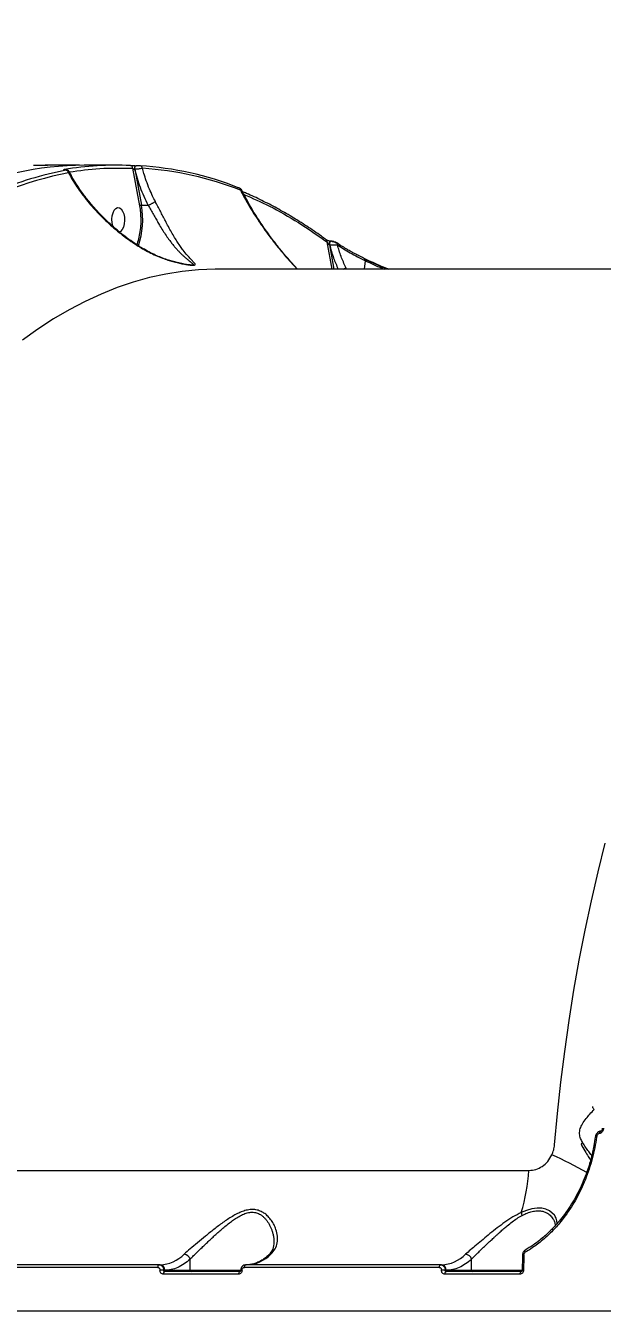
# Model space of a CAD drawing. Header units: millimetres. Extents: x -8045 to 6871, y -5915 to 5473.
# Drawn here: x -3658.4 to -3447.7, y -1385.2 to -915.2 of the extents above; entities that cross this region are included whole.
import ezdxf

# ---------------------------------------------------------------- set-up
doc = ezdxf.new("R2010")
doc.units = ezdxf.units.MM
for name, color, linetype in [('DIKOM_ОБЪЕКТ', 7, 'Continuous'), ('DIKOM_РАЗМЕР_ЗОНА', 7, 'Continuous'), ('DIKOM_РАЗМЕР_ОБЪЕКТА', 7, 'Continuous')]:
    doc.layers.add(name, color=color, linetype=linetype)
doc.styles.add('style1', font='arial.ttf', dxfattribs={"width": 0.8})
doc.dimstyles.new('1-50', dxfattribs={"dimtxt": 300, "dimasz": 200, "dimexe": 100, "dimexo": 0, "dimgap": 100, "dimtad": 1, "dimtxsty": 'style1', "dimcen": 200, "dimclrd": 7, "dimclre": 7, "dimclrt": 7, "dimadec": 1, "dimazin": 2, "dimtfac": 1, "dimtmove": 0, "dimatfit": 2, "dimfxl": 0, "dimlwd": 25, "dimlwe": 18, "dimarcsym": 0})

# ---------------------------------------------------------------- blocks, each defined once
blk = doc.blocks.new('*D9')
at = {"layer": 'Defpoints', "color": 0, "linetype": 'Continuous', "transparency": 16777216}
for p in [(5663.54, -234.65), (-5019.6, -1388.73), (5663.54, -4701.47)]:
    blk.add_point(p, dxfattribs=at)
at = {"layer": 'DIKOM_РАЗМЕР_ОБЪЕКТА', "color": 7, "linetype": 'Continuous', "lineweight": 18, "transparency": 16777216}
for p, q in [((5663.54, -234.65), (5663.54, -4801.47)), ((-5019.6, -1388.73), (-5019.6, -4801.47))]:
    blk.add_line(p, q, dxfattribs=at)
at = {"layer": 'DIKOM_РАЗМЕР_ОБЪЕКТА', "color": 7, "linetype": 'Continuous', "lineweight": 25, "transparency": 16777216}
blk.add_line((-4819.6, -4701.47), (5463.54, -4701.47), dxfattribs=at)
at = {"layer": 'DIKOM_РАЗМЕР_ОБЪЕКТА', "color": 7, "linetype": 'Continuous', "transparency": 16777216}
for points in [[(-4819.6, -4668.14), (-4819.6, -4734.8), (-5019.6, -4701.47)], [(5463.54, -4668.14), (5463.54, -4734.8), (5663.54, -4701.47)]]:
    blk.add_solid(points, dxfattribs=at)
at = {"layer": 'DIKOM_РАЗМЕР_ОБЪЕКТА', "color": 7, "linetype": 'Continuous', "lineweight": 15, "transparency": 16777216, "insert": (-74.37, -4448.3), "char_height": 300, "attachment_point": 5, "style": 'style1'}
blk.add_mtext('10700', dxfattribs=at)
blk = doc.blocks.new('*D10')
at = {"layer": 'Defpoints', "color": 0, "linetype": 'Continuous', "transparency": 16777216}
for p in [(-1653.81, 3474.95), (-5616.46, -3083.4), (491.01, -3083.4)]:
    blk.add_point(p, dxfattribs=at)
at = {"layer": 'DIKOM_РАЗМЕР_ОБЪЕКТА', "color": 7, "linetype": 'Continuous', "lineweight": 18, "transparency": 16777216}
for p, q in [((-1653.81, 3474.95), (-5716.46, 3474.95)), ((491.01, -3083.4), (-5716.46, -3083.4))]:
    blk.add_line(p, q, dxfattribs=at)
at = {"layer": 'DIKOM_РАЗМЕР_ОБЪЕКТА', "color": 7, "linetype": 'Continuous', "lineweight": 25, "transparency": 16777216}
blk.add_line((-5616.46, 3274.95), (-5616.46, -2883.4), dxfattribs=at)
at = {"layer": 'DIKOM_РАЗМЕР_ОБЪЕКТА', "color": 7, "linetype": 'Continuous', "transparency": 16777216}
for points in [[(-5649.79, 3274.95), (-5583.12, 3274.95), (-5616.46, 3474.95)], [(-5649.79, -2883.4), (-5583.12, -2883.4), (-5616.46, -3083.4)]]:
    blk.add_solid(points, dxfattribs=at)
at = {"layer": 'DIKOM_РАЗМЕР_ОБЪЕКТА', "color": 7, "linetype": 'Continuous', "lineweight": 15, "transparency": 16777216, "insert": (-5869.63, -1326.86), "char_height": 300, "attachment_point": 5, "rotation": 90, "style": 'style1'}
blk.add_mtext('6550', dxfattribs=at)
blk = doc.blocks.new('*D11')
at = {"layer": 'Defpoints', "color": 0, "transparency": 16777216}
for p in [(6870.85, -184.65), (-7019.6, -1388.73), (-7019.6, -5814.65)]:
    blk.add_point(p, dxfattribs=at)
at = {"layer": 'DIKOM_РАЗМЕР_ЗОНА', "color": 7, "lineweight": 18, "transparency": 16777216}
for p, q in [((6870.85, -184.65), (6870.85, -5914.65)), ((-7019.6, -1388.73), (-7019.6, -5914.65))]:
    blk.add_line(p, q, dxfattribs=at)
at = {"layer": 'DIKOM_РАЗМЕР_ЗОНА', "color": 7, "lineweight": 25, "transparency": 16777216}
blk.add_line((6670.85, -5814.65), (-6819.6, -5814.65), dxfattribs=at)
at = {"layer": 'DIKOM_РАЗМЕР_ЗОНА', "color": 7, "transparency": 16777216}
for points in [[(-6819.6, -5781.31), (-6819.6, -5847.98), (-7019.6, -5814.65)], [(6670.85, -5781.31), (6670.85, -5847.98), (6870.85, -5814.65)]]:
    blk.add_solid(points, dxfattribs=at)
at = {"layer": 'DIKOM_РАЗМЕР_ЗОНА', "color": 7, "transparency": 16777216, "insert": (-74.37, -5561.37), "char_height": 300, "attachment_point": 5, "style": 'style1'}
blk.add_mtext('13900', dxfattribs=at)
blk = doc.blocks.new('*D12')
at = {"layer": 'Defpoints', "color": 0, "transparency": 16777216}
for p in [(-2189.61, 5472.65), (-7595.21, -5084.97), (-495.58, -5084.97)]:
    blk.add_point(p, dxfattribs=at)
at = {"layer": 'DIKOM_РАЗМЕР_ЗОНА', "color": 7, "lineweight": 18, "transparency": 16777216}
for p, q in [((-2189.61, 5472.65), (-7695.21, 5472.65)), ((-495.58, -5084.97), (-7695.21, -5084.97))]:
    blk.add_line(p, q, dxfattribs=at)
at = {"layer": 'DIKOM_РАЗМЕР_ЗОНА', "color": 7, "lineweight": 25, "transparency": 16777216}
blk.add_line((-7595.21, 5272.65), (-7595.21, -4884.97), dxfattribs=at)
at = {"layer": 'DIKOM_РАЗМЕР_ЗОНА', "color": 7, "transparency": 16777216}
for points in [[(-7628.55, 5272.65), (-7561.88, 5272.65), (-7595.21, 5472.65)], [(-7628.55, -4884.97), (-7561.88, -4884.97), (-7595.21, -5084.97)]]:
    blk.add_solid(points, dxfattribs=at)
at = {"layer": 'DIKOM_РАЗМЕР_ЗОНА', "color": 7, "transparency": 16777216, "insert": (-7848.38, -1452.59), "char_height": 300, "attachment_point": 5, "rotation": 90, "style": 'style1'}
blk.add_mtext('10550', dxfattribs=at)

msp = doc.modelspace()

# ---------------------------------------------------------------- linework, layer by layer
at = {"layer": 'DIKOM_ОБЪЕКТ', "color": 7, "linetype": 'Continuous', "lineweight": 15}
for p, q in [((-3650.391, -966.306), (-3655.47, -966.275)), ((-3650.351, -966.157), (-3651.273, -966.19)), ((-3638.717, -966.157), (-3650.358, -966.157)), ((-3643.942, -967.92), (-3643.895, -967.916)), ((-3643.853, -967.92), (-3643.942, -967.92)), ((-3643.806, -967.916), (-3643.895, -967.916)), ((-3625.431, -966.157), (-3637.003, -966.157)), ((-3619.284, -967.283), (-3616.778, -980.97)), ((-3618.513, -967.661), (-3618.485, -967.661)), ((-3618.513, -967.661), (-3616.106, -980.805)), ((-3618, -966.326), (-3618.028, -966.326)), ((-3618.028, -966.326), (-3618.013, -966.326)), ((-3618, -966.326), (-3617.985, -966.326)), ((-3616.106, -980.805), (-3613.573, -980.805)), ((-3613.573, -980.805), (-3613.567, -980.803)), ((-3548.28, -994.216), (-3546.485, -1004.157)), ((-3547.393, -995.245), (-3547.312, -995.245)), ((-3547.393, -995.245), (-3545.784, -1004.157)), ((-3546.94, -993.916), (-3546.907, -993.914)), ((-3546.826, -993.914), (-3546.907, -993.914)), ((-3615.59, -996.612), (-3615.598, -996.62)), ((-3534.572, -1004.157), (-3534.201, -1001.072)), ((-3597.748, -1002.65), (-3597.894, -1002.651)), ((-3326.025, -1004.157), (-3588.187, -1004.157)), ((-3541.126, -1004.157), (-3541.384, -1003.587)), ((-3448.693, -1320.138), (-3448.618, -1320.138)), ((-3448.109, -1319.295), (-3448.184, -1319.295)), ((-3774.45, -1333.655), (-3474.441, -1333.655)), ((-3598.296, -1370.157), (-3598.296, -1366.107)), ((-3495.436, -1370.157), (-3495.436, -1366.107)), ((-3610.133, -1369.117), (-3681.278, -1369.117)), ((-3609.619, -1368.157), (-3680.764, -1368.157)), ((-3609.279, -1368.157), (-3609.619, -1368.157)), ((-3580.61, -1371.623), (-3608.039, -1371.623)), ((-3607.925, -1370.157), (-3607.565, -1370.157)), ((-3607.565, -1370.157), (-3598.296, -1370.157)), ((-3580.095, -1370.657), (-3607.524, -1370.657)), ((-3598.296, -1370.157), (-3579.725, -1370.157)), ((-3507.273, -1369.117), (-3578.418, -1369.117)), ((-3506.759, -1368.157), (-3577.904, -1368.157)), ((-3506.419, -1368.157), (-3506.759, -1368.157)), ((-3477.75, -1371.623), (-3505.179, -1371.623)), ((-3505.065, -1370.157), (-3504.705, -1370.157)), ((-3504.705, -1370.157), (-3495.436, -1370.157)), ((-3477.235, -1370.657), (-3504.664, -1370.657)), ((-3495.436, -1370.157), (-3476.729, -1370.157)), ((-3438.449, -1385.155), (-3853.318, -1385.155))]:
    msp.add_line(p, q, dxfattribs=at)
at = {"layer": 'DIKOM_ОБЪЕКТ', "color": 7, "linetype": 'Continuous', "lineweight": 15, "flags": 128}
for points in [[(-3643.853, -967.92), (-3643.792, -967.916), (-3643.774, -967.918)], [(-3618.513, -967.661), (-3618.54, -967.425), (-3618.538, -967.183), (-3618.505, -966.949), (-3618.445, -966.738), (-3618.359, -966.56), (-3618.255, -966.428), (-3618.137, -966.349), (-3618.028, -966.326)], [(-3618.485, -967.661), (-3618.512, -967.425), (-3618.509, -967.183), (-3618.477, -966.949), (-3618.416, -966.738), (-3618.331, -966.56), (-3618.227, -966.428), (-3618.109, -966.349), (-3618, -966.326)], [(-3626.526, -988.582), (-3626.581, -988.407), (-3626.826, -987.218), (-3626.889, -985.943), (-3626.764, -984.685), (-3626.461, -983.547), (-3626.006, -982.62), (-3625.435, -981.98), (-3624.794, -981.678), (-3624.135, -981.739), (-3623.511, -982.158), (-3622.974, -982.9), (-3622.566, -983.907), (-3622.566, -983.907)], [(-3622.566, -983.907), (-3622.321, -985.096), (-3622.259, -986.371), (-3622.383, -987.629), (-3622.686, -988.768), (-3623.141, -989.695), (-3623.712, -990.335), (-3624.156, -990.584)], [(-3547.393, -995.245), (-3547.421, -994.967), (-3547.408, -994.685), (-3547.355, -994.421), (-3547.265, -994.197), (-3547.147, -994.03), (-3547.01, -993.935), (-3546.94, -993.916)], [(-3546.826, -993.914), (-3546.929, -993.935), (-3547.067, -994.03), (-3547.185, -994.197), (-3547.274, -994.421), (-3547.327, -994.685), (-3547.34, -994.967), (-3547.312, -995.245)], [(-3588.187, -1004.157), (-3589.181, -1004.162), (-3595.181, -1004.399), (-3601.174, -1004.991), (-3607.155, -1005.937), (-3613.119, -1007.237), (-3619.059, -1008.89), (-3624.971, -1010.893), (-3630.848, -1013.246), (-3636.686, -1015.945), (-3642.478, -1018.99), (-3648.22, -1022.375), (-3653.907, -1026.099), (-3659.532, -1030.158)], [(-3465.098, -1324.31), (-3464.036, -1312.842), (-3462.795, -1301.442), (-3461.375, -1290.122), (-3459.778, -1278.89), (-3458.005, -1267.759), (-3456.058, -1256.737), (-3453.939, -1245.836), (-3451.65, -1235.066), (-3449.193, -1224.436), (-3446.57, -1213.957)], [(-3448.693, -1320.138), (-3448.649, -1319.866), (-3448.568, -1319.629), (-3448.456, -1319.446), (-3448.322, -1319.332), (-3448.18, -1319.295)], [(-3448.104, -1319.295), (-3448.248, -1319.332), (-3448.382, -1319.446), (-3448.494, -1319.629), (-3448.574, -1319.866), (-3448.618, -1320.138)], [(-3464.115, -1353.016), (-3464.218, -1352.037), (-3464.506, -1351.145), (-3464.819, -1350.526), (-3465.053, -1350.162), (-3465.118, -1350.072), (-3465.135, -1350.049), (-3465.14, -1350.042), (-3465.141, -1350.041), (-3465.142, -1350.04), (-3465.142, -1350.04), (-3465.142, -1350.04), (-3465.142, -1350.04), (-3465.142, -1350.04), (-3465.142, -1350.04), (-3465.142, -1350.04), (-3466.965, -1348.424), (-3468.245, -1347.841), (-3469.76, -1347.494), (-3471.484, -1347.44), (-3473.353, -1347.706), (-3475.309, -1348.269), (-3477.284, -1349.064)], [(-3461.179, -1350.26), (-3461.29, -1350.143), (-3461.379, -1350.034), (-3461.442, -1349.936), (-3461.478, -1349.852), (-3461.484, -1349.786), (-3461.466, -1349.746)], [(-3475.811, -1363.599), (-3475.871, -1363.431), (-3475.91, -1363.271), (-3475.926, -1363.126), (-3475.92, -1362.999), (-3475.891, -1362.896), (-3475.841, -1362.82), (-3475.814, -1362.797)], [(-3476.305, -1364.493), (-3476.324, -1365.196), (-3476.342, -1365.899), (-3476.359, -1366.602), (-3476.375, -1367.305), (-3476.391, -1368.009), (-3476.407, -1368.712), (-3476.421, -1369.416), (-3476.436, -1370.119)], [(-3609.619, -1368.157), (-3609.717, -1368.176), (-3609.811, -1368.23), (-3609.898, -1368.317), (-3609.975, -1368.436), (-3610.04, -1368.581), (-3610.088, -1368.747), (-3610.12, -1368.928), (-3610.133, -1369.117)], [(-3608.039, -1371.623), (-3608.026, -1371.433), (-3607.995, -1371.251), (-3607.946, -1371.084), (-3607.882, -1370.938), (-3607.805, -1370.819), (-3607.717, -1370.73), (-3607.622, -1370.676), (-3607.524, -1370.657)], [(-3578.418, -1369.117), (-3578.405, -1368.928), (-3578.373, -1368.747), (-3578.324, -1368.581), (-3578.26, -1368.436), (-3578.183, -1368.317), (-3578.096, -1368.23), (-3578.002, -1368.176), (-3577.904, -1368.157)], [(-3506.759, -1368.157), (-3506.857, -1368.176), (-3506.951, -1368.23), (-3507.038, -1368.317), (-3507.115, -1368.436), (-3507.18, -1368.581), (-3507.228, -1368.747), (-3507.26, -1368.928), (-3507.273, -1369.117)], [(-3505.179, -1371.623), (-3505.166, -1371.433), (-3505.135, -1371.251), (-3505.086, -1371.084), (-3505.022, -1370.938), (-3504.945, -1370.819), (-3504.857, -1370.73), (-3504.762, -1370.676), (-3504.664, -1370.657)]]:
    msp.add_lwpolyline(points, dxfattribs=at)
at = {"layer": 'DIKOM_ОБЪЕКТ', "color": 7, "linetype": 'Continuous', "lineweight": 15}
for centre, radius, start, end in [((-3636.413, -1084.155), 117.999, 90.28637, 114.49913), ((-3621.102, -1088.847), 122.902, 100.567, 113.02981), ((-3625.425, -1078.301), 112.143, 87.29322, 99.67613), ((-3644.282, -968.56), 0.806, 52.82526, 89.36489), ((-3643.717, -969.005), 0.978, 3.07733, 85.48361), ((-3620.204, -967.203), 0.923, 355.0342, 85.34412), ((-3624.031, -1084.219), 118.098, 68.45699, 86.36133), ((-3616.603, -967.263), 0.907, 358.6089, 85.78857), ((-3623.174, -1084.882), 117.835, 68.45672, 86.36149), ((-3618.01, -1097.153), 130.564, 100.91865, 121.93012), ((-3580.663, -975.084), 0.713, 55.58498, 90.1989), ((-3580.785, -975.206), 0.883, 355.22155, 53.56063), ((-3644.821, -986.164), 29.211, 341.11273, 10.57209), ((-3548.923, -993.924), 0.638, 45.67228, 67.14694), ((-3549.072, -994.025), 0.815, 346.41607, 43.15815), ((-3545.155, -995.142), 0.734, 348.1383, 54.28277), ((-3534.777, -1000.863), 0.613, 340.08152, 52.67046), ((-3546.376, -995.965), 9.111, 295.95013, 303.22374), ((-3453.293, -1325.744), 2.756, 124.52689, 140.39252), ((-3449.928, -1322.268), 0.846, 76.01442, 109.13929), ((-3539.586, -1488.436), 176.531, 60.73762, 65.38144), ((-3541.812, -1329.194), 67.519, 342.88505, 356.21144), ((-3453.59, -1336.178), 0.885, 222.04703, 254.11394), ((-3471.147, -1347.592), 6.31, 193.4889, 203.51032), ((-3609.754, -1355.043), 13.122, 272.0724, 315.13942), ((-3600.604, -1366.67), 2.375, 13.70998, 86.34061), ((-3578.038, -1355.043), 13.122, 272.0724, 315.13942), ((-3568.772, -1365.614), 1.314, 88.44738, 131.50795), ((-3506.893, -1355.044), 13.122, 272.0722, 315.14076), ((-3497.744, -1366.67), 2.375, 13.71646, 86.34037), ((-3476.455, -1366.306), 1.819, 85.27507, 100.62938), ((-3609.249, -1393.09), 22.971, 86.69536, 90.11904), ((-3609.434, -1370.025), 1.874, 355.94719, 85.26215), ((-3597.829, -1370.19), 0.468, 175.95264, 265.26794), ((-3579.643, -1371.484), 0.977, 124.09191, 188.18913), ((-3579.447, -1372.436), 2.322, 86.25433, 98.25039), ((-3506.389, -1393.096), 22.977, 86.6958, 90.1186), ((-3506.574, -1370.025), 1.874, 355.93985, 85.26162), ((-3494.969, -1370.191), 0.468, 175.9247, 265.26439), ((-3476.781, -1371.484), 0.978, 124.13353, 188.14751), ((-3476.586, -1372.54), 2.425, 86.45374, 97.93848)]:
    msp.add_arc(centre, radius, start, end, dxfattribs=at)
for points, knots in [([(-3643.942, -967.92), (-3644.031, -967.919), (-3644.212, -967.918), (-3644.404, -967.905), (-3644.533, -967.887), (-3644.611, -967.857), (-3644.566, -967.811), (-3644.371, -967.773), (-3644.273, -967.754)], [0, 0, 0, 0, 0.1238239, 0.2506182, 0.3732693, 0.5015567, 0.7510252, 1, 1, 1, 1]), ([(-3643.64, -968.03), (-3643.578, -968.017), (-3643.453, -967.99), (-3643.422, -967.96), (-3643.472, -967.941), (-3643.556, -967.929), (-3643.68, -967.921), (-3643.796, -967.92), (-3643.853, -967.92)], [0, 0, 0, 0, 0.2487492, 0.498239, 0.6262281, 0.7492434, 0.8752675, 1, 1, 1, 1]), ([(-3642.505, -968.49), (-3642.538, -968.435), (-3642.604, -968.324), (-3642.781, -968.149), (-3643.041, -968.005), (-3643.38, -967.931), (-3643.641, -967.922), (-3643.774, -967.918)], [0, 0, 0, 0, 0.1206235, 0.2438875, 0.4919187, 0.7421551, 1, 1, 1, 1]), ([(-3642.396, -968.637), (-3638.711, -968.117), (-3631.018, -967.029), (-3623.304, -967.196), (-3619.284, -967.283)], [0, 0, 0, 0, 0.4788753, 1, 1, 1, 1]), ([(-3620.129, -966.283), (-3620.006, -966.289), (-3619.761, -966.299), (-3619.292, -966.311), (-3618.894, -966.318), (-3618.587, -966.323), (-3618.285, -966.326), (-3618.104, -966.326), (-3618.013, -966.326)], [0, 0, 0, 0, 0.2499686, 0.4991858, 0.6251375, 0.7494746, 0.8750131, 1, 1, 1, 1]), ([(-3619.284, -967.283), (-3619.242, -967.324), (-3619.159, -967.407), (-3619.005, -967.506), (-3618.864, -967.576), (-3618.747, -967.621), (-3618.625, -967.654), (-3618.549, -967.658), (-3618.513, -967.661)], [0, 0, 0, 0, 0.2508457, 0.5002339, 0.6339738, 0.7501749, 0.8805875, 1, 1, 1, 1]), ([(-3615.696, -967.285), (-3615.853, -967.326), (-3616.167, -967.408), (-3616.782, -967.508), (-3617.306, -967.573), (-3617.714, -967.614), (-3618.119, -967.645), (-3618.363, -967.656), (-3618.485, -967.661)], [0, 0, 0, 0, 0.244809, 0.4908332, 0.616098, 0.7428166, 0.8711703, 1, 1, 1, 1]), ([(-3613.573, -980.805), (-3614.605, -978.664), (-3616.667, -974.385), (-3617.879, -969.901), (-3618.485, -967.661)], [0, 0, 0, 0, 0.5002257, 1, 1, 1, 1]), ([(-3616.369, -966.378), (-3616.464, -966.374), (-3616.657, -966.366), (-3617.034, -966.357), (-3617.361, -966.352), (-3617.617, -966.348), (-3617.872, -966.346), (-3618.026, -966.346), (-3618.102, -966.346)], [0, 0, 0, 0, 0.244164, 0.4907246, 0.6162348, 0.7431476, 0.8713503, 1, 1, 1, 1]), ([(-3610.99, -979.402), (-3611.324, -978.754), (-3612.086, -977.28), (-3613.221, -974.751), (-3614.294, -971.977), (-3615.126, -969.421), (-3615.53, -967.906), (-3615.696, -967.285)], [0, 0, 0, 0, 0.165925, 0.3773755, 0.6331791, 0.849646, 1, 1, 1, 1]), ([(-3642.741, -968.953), (-3642.643, -968.863), (-3642.46, -968.694), (-3642.5, -968.562), (-3642.519, -968.501)], [0, 0, 0, 0, 0.5334179, 1, 1, 1, 1]), ([(-3642.741, -968.953), (-3642.284, -969.77), (-3641.328, -971.481), (-3639.697, -974.027), (-3637.815, -976.7), (-3635.792, -979.298), (-3633.701, -981.746), (-3631.555, -984.063), (-3629.284, -986.326), (-3626.788, -988.608), (-3623.693, -991.2), (-3620.023, -993.97), (-3617.051, -995.819), (-3615.635, -996.7)], [0, 0, 0, 0, 0.0794214, 0.1664003, 0.249182, 0.3436974, 0.4269132, 0.498917, 0.5848871, 0.668089, 0.7497651, 0.8807257, 1, 1, 1, 1]), ([(-3615.364, -996.733), (-3616.46, -996.053), (-3618.483, -994.8), (-3621.139, -992.906), (-3623.254, -991.282), (-3624.917, -989.918), (-3626.435, -988.61), (-3628.102, -987.099), (-3630.123, -985.146), (-3632.453, -982.706), (-3635.006, -979.767), (-3637.673, -976.318), (-3640.284, -972.507), (-3641.75, -969.824), (-3642.483, -968.484)], [0, 0, 0, 0, 0.0916119, 0.1690796, 0.2328347, 0.2830638, 0.3245428, 0.3785382, 0.4478533, 0.5323238, 0.6312743, 0.7444034, 0.8722201, 1, 1, 1, 1]), ([(-3579.561, -975.091), (-3579.583, -975.056), (-3579.627, -974.987), (-3579.779, -974.835), (-3579.983, -974.661), (-3580.167, -974.551), (-3580.26, -974.496)], [0, 0, 0, 0, 0.2571476, 0.5030882, 0.7485122, 1, 1, 1, 1]), ([(-3579.905, -975.28), (-3579.799, -975.245), (-3579.588, -975.177), (-3579.573, -975.122), (-3579.565, -975.095)], [0, 0, 0, 0, 0.5014199, 1, 1, 1, 1]), ([(-3579.905, -975.28), (-3579.522, -976.01), (-3578.731, -977.521), (-3577.455, -979.789), (-3575.978, -982.286), (-3574.6, -984.482), (-3573.595, -986.015), (-3573.142, -986.691), (-3572.944, -986.991), (-3572.73, -987.289), (-3572.613, -987.505), (-3572.528, -987.599), (-3572.525, -987.605), (-3572.513, -987.622), (-3572.469, -987.687), (-3572.296, -987.938), (-3571.451, -989.165), (-3570.121, -991.025), (-3568.316, -993.431), (-3566.659, -995.548), (-3564.994, -997.589), (-3563.023, -999.908), (-3561.105, -1002.081), (-3559.638, -1003.617), (-3559.122, -1004.157)], [0, 0, 0, 0, 0.0738418, 0.1525999, 0.2296865, 0.3273457, 0.3763871, 0.3864531, 0.3966605, 0.4070122, 0.4175028, 0.4175229, 0.4176536, 0.4180033, 0.4193025, 0.4243002, 0.4438871, 0.5453731, 0.6163687, 0.6940113, 0.766952, 0.8315971, 0.940762, 1, 1, 1, 1]), ([(-3559.008, -1004.157), (-3560.018, -1003.076), (-3561.908, -1001.054), (-3564.548, -997.932), (-3567.216, -994.608), (-3570.155, -990.669), (-3573.395, -985.922), (-3576.668, -980.64), (-3578.585, -976.922), (-3579.534, -975.082)], [0, 0, 0, 0, 0.1177452, 0.2203044, 0.330829, 0.4660862, 0.6276501, 0.8157445, 1, 1, 1, 1]), ([(-3548.551, -993.44), (-3549.133, -993.003), (-3551.484, -991.24), (-3555.663, -988.423), (-3561.085, -984.995), (-3566.567, -981.852), (-3572.104, -979.001), (-3576.291, -977.007), (-3578.642, -976.055), (-3579.118, -975.862)], [0, 0, 0, 0, 0.0586918, 0.237166, 0.4159184, 0.5949929, 0.7744276, 0.9542724, 1, 1, 1, 1]), ([(-3578.595, -976.845), (-3575.5, -978.212), (-3568.811, -981.167), (-3558.683, -986.939), (-3551.748, -991.791), (-3548.28, -994.216)], [0, 0, 0, 0, 0.3009418, 0.6504965, 1, 1, 1, 1]), ([(-3616.106, -980.805), (-3616.166, -980.807), (-3616.286, -980.812), (-3616.484, -980.85), (-3616.663, -980.904), (-3616.74, -980.948), (-3616.778, -980.97)], [0, 0, 0, 0, 0.2500346, 0.4999522, 0.750138, 1, 1, 1, 1]), ([(-3616.778, -980.97), (-3616.65, -981.806), (-3616.391, -983.493), (-3616.354, -985.251), (-3616.336, -986.137)], [0, 0, 0, 0, 0.4962011, 1, 1, 1, 1]), ([(-3615.635, -996.7), (-3614.857, -997.142), (-3613.293, -998.03), (-3610.862, -999.165), (-3608.564, -1000.091), (-3606.471, -1000.816), (-3604.525, -1001.404), (-3602.648, -1001.89), (-3601.073, -1002.23), (-3599.906, -1002.442), (-3598.75, -1002.622), (-3597.73, -1002.729), (-3597.017, -1002.732), (-3596.667, -1002.683), (-3596.478, -1002.587), (-3596.393, -1002.387), (-3596.63, -1001.996), (-3597.232, -1001.346), (-3598.143, -1000.401), (-3599.334, -999.094), (-3600.625, -997.502), (-3601.812, -995.883), (-3602.861, -994.335), (-3603.954, -992.601), (-3605.073, -990.7), (-3606.208, -988.654), (-3607.261, -986.669), (-3608.233, -984.784), (-3609.438, -982.411), (-3610.368, -980.609), (-3610.99, -979.402)], [0, 0, 0, 0, 0.0414675, 0.0834098, 0.1246531, 0.1569923, 0.187223, 0.2206018, 0.2496148, 0.2661072, 0.2811096, 0.312496, 0.3280546, 0.344007, 0.3590827, 0.3755938, 0.4150532, 0.45784, 0.5006754, 0.5629603, 0.6249161, 0.6667758, 0.7084899, 0.7497055, 0.7931824, 0.8347091, 0.8746288, 0.9063798, 0.9373522, 1, 1, 1, 1]), ([(-3613.567, -980.803), (-3613.462, -980.756), (-3613.247, -980.659), (-3612.88, -980.481), (-3612.493, -980.285), (-3612.103, -980.078), (-3611.736, -979.873), (-3611.417, -979.685), (-3611.16, -979.524), (-3611.045, -979.442), (-3610.99, -979.402)], [0, 0, 0, 0, 0.1191681, 0.2440909, 0.3720383, 0.5000122, 0.6326288, 0.7619391, 0.8850865, 1, 1, 1, 1]), ([(-3613.567, -980.803), (-3613.251, -981.374), (-3612.617, -982.521), (-3611.675, -984.224), (-3610.731, -985.898), (-3609.697, -987.68), (-3608.566, -989.542), (-3607.345, -991.428), (-3606.243, -993.009), (-3605.245, -994.348), (-3604.374, -995.446), (-3603.492, -996.488), (-3602.666, -997.403), (-3601.812, -998.287), (-3600.991, -999.084), (-3600.166, -999.83), (-3599.372, -1000.504), (-3598.653, -1001.081), (-3598.001, -1001.587), (-3597.468, -1002.009), (-3597.152, -1002.311), (-3597.084, -1002.497), (-3597.182, -1002.599), (-3597.386, -1002.655), (-3597.658, -1002.651), (-3597.748, -1002.65)], [0, 0, 0, 0, 0.0458332, 0.0922151, 0.137622, 0.1843806, 0.2449896, 0.3060677, 0.3680517, 0.4126033, 0.4598654, 0.5037633, 0.5515817, 0.5923579, 0.6428012, 0.688496, 0.734381, 0.7851645, 0.8262928, 0.8720897, 0.9182526, 0.9429175, 0.9646951, 0.988319, 1, 1, 1, 1]), ([(-3616.336, -986.137), (-3616.335, -986.163), (-3616.293, -987.124), (-3616.441, -989.052), (-3616.819, -991.789), (-3617.296, -993.871), (-3617.698, -994.907), (-3617.804, -995.181)], [0, 0, 0, 0, 0.0082177, 0.3001582, 0.5967526, 0.8933431, 1, 1, 1, 1]), ([(-3546.934, -993.916), (-3547.007, -993.915), (-3547.151, -993.913), (-3547.454, -993.878), (-3547.818, -993.792), (-3548.2, -993.646), (-3548.385, -993.526), (-3548.479, -993.466)], [0, 0, 0, 0, 0.1146874, 0.2287588, 0.4702243, 0.7303891, 1, 1, 1, 1]), ([(-3548.28, -994.216), (-3548.182, -994.41), (-3548.034, -994.701), (-3547.76, -995.034), (-3547.581, -995.181), (-3547.463, -995.237), (-3547.415, -995.243), (-3547.393, -995.245)], [0, 0, 0, 0, 0.4998651, 0.7497857, 0.8961518, 0.9516665, 1, 1, 1, 1]), ([(-3547.312, -995.245), (-3547.176, -995.24), (-3546.909, -995.23), (-3546.467, -995.225), (-3546.039, -995.225), (-3545.513, -995.233), (-3544.919, -995.252), (-3544.596, -995.28), (-3544.437, -995.293)], [0, 0, 0, 0, 0.1397622, 0.2749878, 0.4049037, 0.5299889, 0.7679429, 1, 1, 1, 1]), ([(-3547.312, -995.245), (-3546.866, -996.867), (-3546.036, -999.885), (-3544.769, -1002.806), (-3544.183, -1004.157)], [0, 0, 0, 0, 0.5375869, 1, 1, 1, 1]), ([(-3544.726, -994.547), (-3544.84, -994.479), (-3545.07, -994.342), (-3545.496, -994.177), (-3545.886, -994.06), (-3546.211, -993.985), (-3546.55, -993.929), (-3546.752, -993.92), (-3546.854, -993.916)], [0, 0, 0, 0, 0.2312678, 0.469047, 0.5941908, 0.7245142, 0.8603604, 1, 1, 1, 1]), ([(-3546.641, -993.981), (-3546.573, -993.983), (-3546.433, -993.988), (-3546.125, -994.036), (-3545.749, -994.136), (-3545.363, -994.286), (-3545.179, -994.397), (-3545.086, -994.452)], [0, 0, 0, 0, 0.1226957, 0.2511932, 0.5008356, 0.7503171, 1, 1, 1, 1]), ([(-3539.023, -997.991), (-3539.189, -997.9), (-3539.807, -997.56), (-3541.022, -996.867), (-3542.809, -995.804), (-3544.033, -995.002), (-3544.726, -994.547)], [0, 0, 0, 0, 0.0784422, 0.2921423, 0.5987084, 1, 1, 1, 1]), ([(-3541.384, -1003.587), (-3541.985, -1002.225), (-3543.188, -999.503), (-3544.021, -996.696), (-3544.437, -995.293)], [0, 0, 0, 0, 0.5003669, 1, 1, 1, 1]), ([(-3544.437, -995.293), (-3542.948, -996.249), (-3539.969, -998.16), (-3536.123, -1000.101), (-3534.201, -1001.072)], [0, 0, 0, 0, 0.5000468, 1, 1, 1, 1]), ([(-3615.635, -996.7), (-3615.609, -996.654), (-3615.577, -996.597), (-3615.588, -996.609), (-3615.59, -996.612)], [0, 0, 0, 0, 0.8063459, 1, 1, 1, 1]), ([(-3597.778, -1002.657), (-3597.923, -1002.651), (-3598.3, -1002.637), (-3599.341, -1002.514), (-3600.949, -1002.239), (-3603.454, -1001.684), (-3606.899, -1000.676), (-3611.19, -999.054), (-3614.073, -997.432), (-3615.579, -996.585)], [0, 0, 0, 0, 0.0407598, 0.1061015, 0.19685, 0.3124926, 0.5059055, 0.7418189, 1, 1, 1, 1]), ([(-3534.405, -1000.376), (-3535.035, -1000.065), (-3536.169, -999.507), (-3537.607, -998.757), (-3538.513, -998.272), (-3538.938, -998.038), (-3539.023, -997.991)], [0, 0, 0, 0, 0.3913079, 0.7047376, 0.9416159, 1, 1, 1, 1]), ([(-3534.632, -1000.359), (-3532.645, -1001.31), (-3529.908, -1002.618), (-3526.781, -1003.826), (-3525.925, -1004.157)], [0, 0, 0, 0, 0.72614, 1, 1, 1, 1]), ([(-3525.72, -1004.157), (-3526.586, -1003.823), (-3529.705, -1002.62), (-3532.434, -1001.317), (-3534.405, -1000.376)], [0, 0, 0, 0, 0.2776101, 1, 1, 1, 1]), ([(-3534.201, -1001.072), (-3532.269, -1002.005), (-3530.076, -1003.064), (-3527.568, -1004.041), (-3527.27, -1004.157)], [0, 0, 0, 0, 0.8810137, 1, 1, 1, 1]), ([(-3451.29, -1310.345), (-3451.218, -1310.516), (-3451.074, -1310.856), (-3450.778, -1311.181), (-3450.63, -1311.343)], [0, 0, 0, 0, 0.4999828, 1, 1, 1, 1]), ([(-3454.856, -1323.473), (-3454.993, -1323.232), (-3455.252, -1322.776), (-3455.589, -1322.006), (-3455.84, -1321.195), (-3455.972, -1320.288), (-3455.935, -1319.337), (-3455.718, -1318.394), (-3455.358, -1317.489), (-3454.677, -1316.21), (-3453.584, -1314.705), (-3452.115, -1312.971), (-3451.139, -1311.909), (-3450.622, -1311.346)], [0, 0, 0, 0, 0.0665703, 0.1254943, 0.1916258, 0.2509408, 0.3132662, 0.3768317, 0.4357098, 0.5020385, 0.6648151, 0.8223307, 1, 1, 1, 1]), ([(-3450.622, -1311.346), (-3450.624, -1311.345), (-3450.626, -1311.345), (-3450.628, -1311.344), (-3450.629, -1311.343), (-3450.63, -1311.343)], [0, 0, 0, 0, 0.5352801, 0.7653224, 1, 1, 1, 1]), ([(-3448.18, -1319.295), (-3448.308, -1319.305), (-3448.567, -1319.324), (-3448.94, -1319.474), (-3449.278, -1319.699), (-3449.659, -1320.077), (-3450.03, -1320.668), (-3450.146, -1321.198), (-3450.206, -1321.468)], [0, 0, 0, 0, 0.1258758, 0.2538224, 0.3803904, 0.5040931, 0.7473546, 1, 1, 1, 1]), ([(-3448.693, -1320.138), (-3448.759, -1320.144), (-3448.894, -1320.158), (-3449.15, -1320.294), (-3449.414, -1320.572), (-3449.632, -1320.989), (-3449.693, -1321.294), (-3449.724, -1321.447)], [0, 0, 0, 0, 0.122675, 0.2511987, 0.500841, 0.7502527, 1, 1, 1, 1]), ([(-3447.169, -1318.182), (-3447.203, -1318.408), (-3447.27, -1318.858), (-3447.521, -1319.386), (-3447.794, -1319.742), (-3448.043, -1319.957), (-3448.322, -1320.109), (-3448.52, -1320.128), (-3448.618, -1320.138)], [0, 0, 0, 0, 0.2496939, 0.4988843, 0.627749, 0.7495138, 0.8768645, 1, 1, 1, 1]), ([(-3447.658, -1318.262), (-3447.677, -1318.413), (-3447.714, -1318.696), (-3447.844, -1319.036), (-3447.968, -1319.226), (-3448.048, -1319.283), (-3448.081, -1319.294), (-3448.098, -1319.295), (-3448.105, -1319.295)], [0, 0, 0, 0, 0.357598, 0.6715284, 0.8966122, 0.9609098, 0.9820419, 1, 1, 1, 1]), ([(-3466.047, -1327.951), (-3465.811, -1327.365), (-3465.337, -1326.189), (-3465.178, -1324.937), (-3465.098, -1324.31)], [0, 0, 0, 0, 0.4987572, 1, 1, 1, 1]), ([(-3455.417, -1323.987), (-3454.964, -1324.838), (-3454.062, -1326.532), (-3452.854, -1328.465), (-3452.205, -1329.49), (-3451.939, -1329.91)], [0, 0, 0, 0, 0.3729073, 0.7426497, 1, 1, 1, 1]), ([(-3451.443, -1328.272), (-3451.482, -1328.222), (-3451.849, -1327.758), (-3452.617, -1326.746), (-3453.736, -1325.238), (-3454.482, -1324.062), (-3454.856, -1323.473)], [0, 0, 0, 0, 0.0385617, 0.3588988, 0.6785929, 1, 1, 1, 1]), ([(-3450.206, -1321.468), (-3450.366, -1322.537), (-3450.643, -1324.384), (-3451.134, -1326.73), (-3451.593, -1328.661), (-3452.154, -1330.748), (-3453.003, -1333.522), (-3453.797, -1335.595), (-3454.248, -1336.771)], [0, 0, 0, 0, 0.2047961, 0.3537506, 0.4526723, 0.5795537, 0.7616002, 1, 1, 1, 1]), ([(-3449.724, -1321.447), (-3450.168, -1324.107), (-3451.056, -1329.427), (-3452.907, -1334.495), (-3453.832, -1337.029)], [0, 0, 0, 0, 0.4999974, 1, 1, 1, 1]), ([(-3474.441, -1333.655), (-3473.61, -1333.583), (-3471.949, -1333.438), (-3469.574, -1332.266), (-3467.456, -1330.469), (-3466.517, -1328.792), (-3466.047, -1327.951)], [0, 0, 0, 0, 0.2497409, 0.4995796, 0.7493093, 1, 1, 1, 1]), ([(-3454.248, -1336.771), (-3455.259, -1339.076), (-3457.282, -1343.686), (-3460.072, -1347.727), (-3461.467, -1349.747)], [0, 0, 0, 0, 0.500118, 1, 1, 1, 1]), ([(-3453.832, -1337.029), (-3454.861, -1339.378), (-3456.919, -1344.077), (-3459.759, -1348.199), (-3461.179, -1350.26)], [0, 0, 0, 0, 0.4999947, 1, 1, 1, 1]), ([(-3568.737, -1364.3), (-3568.17, -1363.667), (-3567.042, -1362.407), (-3566.341, -1360.129), (-3566.267, -1357.708), (-3566.762, -1355.472), (-3567.569, -1353.53), (-3568.525, -1351.922), (-3569.668, -1350.538), (-3570.92, -1349.446), (-3572.264, -1348.63), (-3573.781, -1348.087), (-3575.489, -1347.891), (-3577.311, -1348.081), (-3579.155, -1348.621), (-3581.015, -1349.437), (-3583.413, -1350.757), (-3586.309, -1352.709), (-3589.593, -1355.198), (-3592.724, -1357.712), (-3595.656, -1360.142), (-3598.349, -1362.415), (-3599.752, -1363.672), (-3600.452, -1364.3)], [0, 0, 0, 0, 0.0628386, 0.1250337, 0.1875527, 0.2496603, 0.2915512, 0.3336374, 0.3744968, 0.4070894, 0.4371948, 0.4692328, 0.4998106, 0.5304195, 0.5624892, 0.5926585, 0.6253295, 0.6879404, 0.750117, 0.812756, 0.8751677, 0.9376723, 1, 1, 1, 1]), ([(-3476.934, -1350.109), (-3476.323, -1349.813), (-3475.102, -1349.221), (-3473.265, -1348.626), (-3471.491, -1348.354), (-3470.053, -1348.442), (-3468.935, -1348.726), (-3468.073, -1349.09), (-3467.336, -1349.541), (-3466.697, -1350.062), (-3466.144, -1350.649), (-3465.713, -1351.251), (-3465.385, -1351.849), (-3465.139, -1352.427), (-3464.959, -1353.033), (-3464.857, -1353.535), (-3464.834, -1353.825), (-3464.827, -1353.913)], [0, 0, 0, 0, 0.0956194, 0.1913414, 0.2867849, 0.3824079, 0.4452383, 0.5088613, 0.5739994, 0.632477, 0.6959551, 0.764542, 0.8136564, 0.8670377, 0.9247103, 0.9771031, 1, 1, 1, 1]), ([(-3598.296, -1366.107), (-3597.883, -1365.687), (-3597.053, -1364.843), (-3595.557, -1363.381), (-3594.087, -1361.963), (-3592.65, -1360.59), (-3591.318, -1359.331), (-3589.918, -1358.025), (-3588.505, -1356.73), (-3587.06, -1355.438), (-3585.538, -1354.129), (-3584.011, -1352.889), (-3582.432, -1351.709), (-3580.839, -1350.656), (-3579.411, -1349.89), (-3578.25, -1349.419), (-3577.077, -1349.06), (-3575.617, -1348.864), (-3574.262, -1349.068), (-3573.286, -1349.431), (-3572.541, -1349.823), (-3571.795, -1350.354), (-3571.073, -1351.021), (-3570.414, -1351.777), (-3569.795, -1352.647), (-3569.231, -1353.613), (-3568.75, -1354.631), (-3568.354, -1355.676), (-3568.021, -1356.802), (-3567.78, -1358.025), (-3567.654, -1359.076), (-3567.668, -1359.684), (-3567.672, -1359.875)], [0, 0, 0, 0, 0.0495808, 0.0995822, 0.1510322, 0.1868244, 0.2265542, 0.264394, 0.3023069, 0.3399828, 0.3775732, 0.4185171, 0.4532675, 0.4911707, 0.5292021, 0.5486043, 0.5670092, 0.6051605, 0.643054, 0.6614903, 0.6809399, 0.7056635, 0.7308737, 0.7566728, 0.7839245, 0.815123, 0.8463179, 0.8754439, 0.9075203, 0.9450316, 0.9826819, 1, 1, 1, 1]), ([(-3477.284, -1349.064), (-3478.308, -1349.576), (-3480.355, -1350.6), (-3483.249, -1352.587), (-3486.036, -1354.66), (-3488.71, -1356.78), (-3491.27, -1358.872), (-3493.655, -1360.866), (-3495.844, -1362.727), (-3497.009, -1363.775), (-3497.592, -1364.3)], [0, 0, 0, 0, 0.1255169, 0.2508011, 0.3751221, 0.5003471, 0.6252703, 0.7505272, 0.8751623, 1, 1, 1, 1]), ([(-3495.436, -1366.107), (-3495.086, -1365.75), (-3494.384, -1365.035), (-3493.145, -1363.818), (-3491.928, -1362.638), (-3490.742, -1361.499), (-3489.665, -1360.473), (-3488.518, -1359.388), (-3487.63, -1358.558), (-3486.963, -1357.941), (-3486.564, -1357.573), (-3485.998, -1357.054), (-3485.479, -1356.585), (-3485.085, -1356.231), (-3484.767, -1355.948), (-3484.296, -1355.529), (-3483.633, -1354.953), (-3482.994, -1354.406), (-3481.994, -1353.569), (-3480.626, -1352.482), (-3478.813, -1351.164), (-3477.565, -1350.463), (-3476.934, -1350.109)], [0, 0, 0, 0, 0.0822697, 0.1650606, 0.2495167, 0.309912, 0.3747566, 0.4330598, 0.4996552, 0.517769, 0.5386937, 0.5624298, 0.6062533, 0.6187114, 0.6225852, 0.6546856, 0.6901772, 0.7216971, 0.7492681, 0.8366008, 0.9173541, 1, 1, 1, 1]), ([(-3461.467, -1349.747), (-3462.118, -1350.595), (-3463.293, -1352.125), (-3464.983, -1354.03), (-3466.329, -1355.431), (-3467.534, -1356.602), (-3468.884, -1357.834), (-3470.681, -1359.333), (-3473.02, -1361.086), (-3474.825, -1362.192), (-3475.814, -1362.797)], [0, 0, 0, 0, 0.1590884, 0.2869827, 0.3834958, 0.4538331, 0.5435774, 0.6641854, 0.8159924, 1, 1, 1, 1]), ([(-3461.179, -1350.26), (-3462.237, -1351.613), (-3464.352, -1354.318), (-3467.923, -1357.868), (-3471.722, -1361.041), (-3474.448, -1362.746), (-3475.811, -1363.599)], [0, 0, 0, 0, 0.2507187, 0.5013213, 0.7506717, 1, 1, 1, 1]), ([(-3567.653, -1359.882), (-3567.729, -1360.769), (-3567.886, -1362.62), (-3569.045, -1363.944), (-3569.648, -1364.633)], [0, 0, 0, 0, 0.4795638, 1, 1, 1, 1]), ([(-3475.814, -1362.797), (-3475.952, -1362.894), (-3476.226, -1363.086), (-3476.532, -1363.512), (-3476.74, -1363.999), (-3476.774, -1364.346), (-3476.791, -1364.518)], [0, 0, 0, 0, 0.2531424, 0.5044028, 0.7533015, 1, 1, 1, 1]), ([(-3598.296, -1366.107), (-3599.028, -1366.727), (-3600.493, -1367.967), (-3602.806, -1369.204), (-3605.17, -1370.011), (-3606.766, -1370.109), (-3607.565, -1370.157)], [0, 0, 0, 0, 0.2499957, 0.499999, 0.7499889, 1, 1, 1, 1]), ([(-3569.652, -1364.619), (-3570.012, -1364.942), (-3570.822, -1365.671), (-3572.117, -1366.55), (-3573.535, -1367.306), (-3575, -1367.832), (-3576.347, -1368.128), (-3577.208, -1368.126), (-3577.564, -1368.125)], [0, 0, 0, 0, 0.1382294, 0.3115933, 0.4887843, 0.6721064, 0.8646575, 1, 1, 1, 1]), ([(-3495.436, -1366.107), (-3496.168, -1366.727), (-3497.633, -1367.967), (-3499.946, -1369.204), (-3502.309, -1370.011), (-3503.906, -1370.109), (-3504.705, -1370.157)], [0, 0, 0, 0, 0.2499996, 0.5000013, 0.7499832, 1, 1, 1, 1]), ([(-3476.791, -1364.518), (-3476.791, -1364.533), (-3476.849, -1366.405), (-3476.884, -1368.279), (-3476.918, -1370.138)], [0, 0, 0, 0, 0.0081951, 1, 1, 1, 1]), ([(-3476.305, -1364.493), (-3476.297, -1364.4), (-3476.279, -1364.216), (-3476.172, -1363.962), (-3476.018, -1363.742), (-3475.88, -1363.646), (-3475.811, -1363.599)], [0, 0, 0, 0, 0.2509943, 0.5004271, 0.7502823, 1, 1, 1, 1]), ([(-3610.133, -1369.117), (-3610.021, -1369.132), (-3609.797, -1369.164), (-3609.518, -1369.395), (-3609.327, -1369.726), (-3609.307, -1369.988), (-3609.297, -1370.119)], [0, 0, 0, 0, 0.2507441, 0.5001397, 0.7499078, 1, 1, 1, 1]), ([(-3609.619, -1368.157), (-3609.401, -1368.185), (-3609.07, -1368.226), (-3608.673, -1368.476), (-3608.355, -1368.779), (-3608.11, -1369.184), (-3607.95, -1369.675), (-3607.934, -1369.988), (-3607.925, -1370.157)], [0, 0, 0, 0, 0.2414815, 0.3687747, 0.5000577, 0.7010319, 0.8383518, 1, 1, 1, 1]), ([(-3608.039, -1371.623), (-3608.208, -1371.6), (-3608.545, -1371.554), (-3608.963, -1371.206), (-3609.25, -1370.709), (-3609.281, -1370.316), (-3609.297, -1370.119)], [0, 0, 0, 0, 0.2505245, 0.5002154, 0.75, 1, 1, 1, 1]), ([(-3607.524, -1370.657), (-3607.579, -1370.65), (-3607.662, -1370.64), (-3607.758, -1370.576), (-3607.837, -1370.498), (-3607.894, -1370.392), (-3607.925, -1370.269), (-3607.925, -1370.196), (-3607.925, -1370.157)], [0, 0, 0, 0, 0.2442741, 0.3707967, 0.5000542, 0.7197449, 0.8524653, 1, 1, 1, 1]), ([(-3579.296, -1370.119), (-3579.319, -1370.316), (-3579.365, -1370.71), (-3579.671, -1371.207), (-3580.102, -1371.555), (-3580.441, -1371.6), (-3580.61, -1371.623)], [0, 0, 0, 0, 0.2505472, 0.5002601, 0.7500088, 1, 1, 1, 1]), ([(-3579.781, -1370.138), (-3579.789, -1370.219), (-3579.805, -1370.376), (-3579.91, -1370.555), (-3580.045, -1370.665), (-3580.14, -1370.671), (-3580.187, -1370.673)], [0, 0, 0, 0, 0.2684719, 0.5222771, 0.7652107, 1, 1, 1, 1]), ([(-3577.995, -1368.173), (-3578.229, -1368.208), (-3578.694, -1368.277), (-3579.284, -1368.743), (-3579.611, -1369.286), (-3579.754, -1369.768), (-3579.772, -1370.015), (-3579.781, -1370.138)], [0, 0, 0, 0, 0.2547682, 0.506322, 0.7542089, 0.8773674, 1, 1, 1, 1]), ([(-3579.296, -1370.119), (-3579.28, -1369.988), (-3579.248, -1369.726), (-3579.045, -1369.394), (-3578.756, -1369.162), (-3578.531, -1369.132), (-3578.418, -1369.117)], [0, 0, 0, 0, 0.2508499, 0.5001655, 0.7498947, 1, 1, 1, 1]), ([(-3507.273, -1369.117), (-3507.161, -1369.132), (-3506.937, -1369.164), (-3506.658, -1369.395), (-3506.467, -1369.726), (-3506.447, -1369.988), (-3506.436, -1370.119)], [0, 0, 0, 0, 0.2507531, 0.5000549, 0.7498989, 1, 1, 1, 1]), ([(-3506.759, -1368.157), (-3506.541, -1368.185), (-3506.21, -1368.226), (-3505.813, -1368.476), (-3505.495, -1368.779), (-3505.25, -1369.184), (-3505.09, -1369.675), (-3505.074, -1369.988), (-3505.065, -1370.157)], [0, 0, 0, 0, 0.2414795, 0.3687738, 0.5000538, 0.7010263, 0.838346, 1, 1, 1, 1]), ([(-3505.179, -1371.623), (-3505.348, -1371.6), (-3505.685, -1371.554), (-3506.103, -1371.206), (-3506.39, -1370.709), (-3506.421, -1370.316), (-3506.436, -1370.119)], [0, 0, 0, 0, 0.2505386, 0.5002404, 0.7499892, 1, 1, 1, 1]), ([(-3504.664, -1370.657), (-3504.719, -1370.65), (-3504.802, -1370.64), (-3504.898, -1370.576), (-3504.977, -1370.498), (-3505.034, -1370.392), (-3505.065, -1370.269), (-3505.065, -1370.196), (-3505.065, -1370.157)], [0, 0, 0, 0, 0.2442886, 0.370828, 0.5000932, 0.7197969, 0.8524566, 1, 1, 1, 1]), ([(-3476.436, -1370.119), (-3476.459, -1370.316), (-3476.505, -1370.71), (-3476.811, -1371.207), (-3477.242, -1371.555), (-3477.581, -1371.6), (-3477.75, -1371.623)], [0, 0, 0, 0, 0.2505142, 0.5002148, 0.7500229, 1, 1, 1, 1]), ([(-3476.921, -1370.138), (-3476.929, -1370.219), (-3476.945, -1370.376), (-3477.05, -1370.555), (-3477.184, -1370.665), (-3477.28, -1370.671), (-3477.327, -1370.673)], [0, 0, 0, 0, 0.2685032, 0.5223434, 0.7651783, 1, 1, 1, 1])]:
    msp.add_open_spline(points, degree=3, knots=knots, dxfattribs=at)

# ---------------------------------------------------------------- dimensions: what is measured, and where the dimension line sits
at = {"layer": 'DIKOM_РАЗМЕР_ЗОНА'}
dim = msp.add_linear_dim(base=(-7595.212, -5084.969), p1=(-2189.606, 5472.652), p2=(-495.584, -5084.969), angle=90, text='10550', dimstyle='1-50', dxfattribs=at)
dim.commit()
dim.dimension.update_dxf_attribs({"geometry": '*D12', "text_midpoint": (-7595.212, -1452.593), "dimtype": 160})
dim = msp.add_linear_dim(base=(-7019.6, -5814.648), p1=(6870.851, -184.645), p2=(-7019.6, -1388.727), text='13900', dimstyle='1-50', dxfattribs=at)
dim.commit()
dim.dimension.update_dxf_attribs({"geometry": '*D11', "text_midpoint": (-74.375, -5814.648), "dimtype": 160})
at = {"layer": 'DIKOM_РАЗМЕР_ОБЪЕКТА', "color": 7, "linetype": 'Continuous', "lineweight": 15}
dim = msp.add_linear_dim(base=(-5616.456, -3083.398), p1=(-1653.813, 3474.95), p2=(491.015, -3083.398), angle=90, text='6550', dimstyle='1-50', dxfattribs=at)
dim.commit()
dim.dimension.update_dxf_attribs({"geometry": '*D10', "text_midpoint": (-5616.456, -1326.858), "dimtype": 160})
dim = msp.add_linear_dim(base=(5663.543, -4701.469), p1=(-5019.6, -1388.727), p2=(5663.543, -234.645), text='10700', dimstyle='1-50', dxfattribs=at)
dim.commit()
dim.dimension.update_dxf_attribs({"geometry": '*D9', "text_midpoint": (-74.375, -4701.469), "dimtype": 160})

doc.saveas('drawing.dxf')
